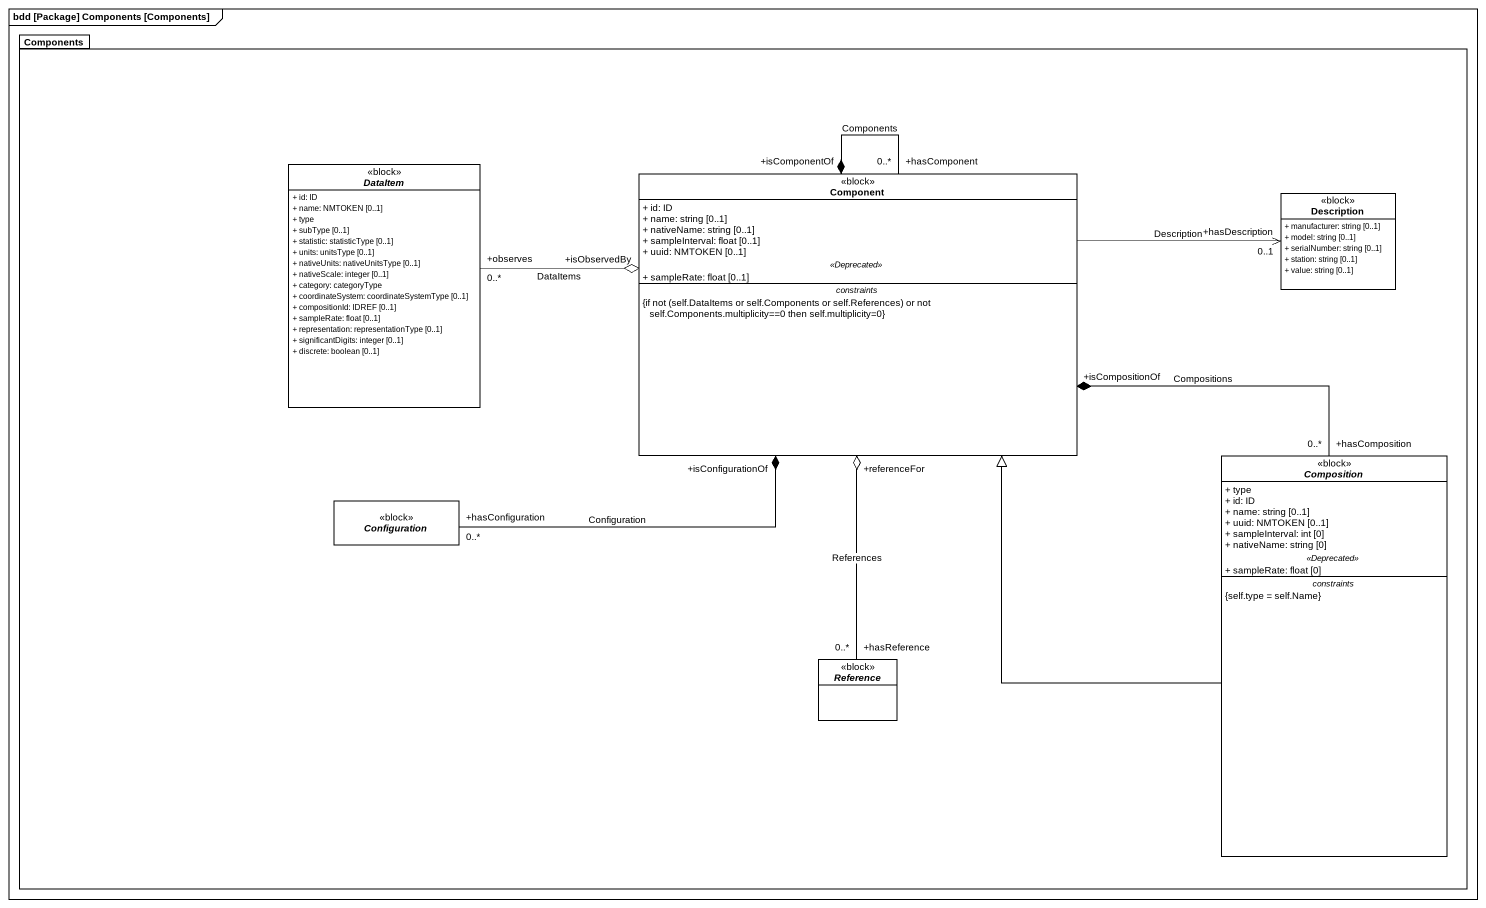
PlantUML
@startuml
mainframe bdd [Package] Components [Components]
hide circle
hide empty members
skinparam classAttributeIconSize 0
package Components {
  abstract class DataItem <<block>> {
    + id: ID
    + name: NMTOKEN [0..1]
    + type
    + subType [0..1]
    + statistic: statisticType [0..1]
    + units: unitsType [0..1]
    + nativeUnits: nativeUnitsType [0..1]
    + nativeScale: integer [0..1]
    + category: categoryType
    + coordinateSystem: coordinateSystemType [0..1]
    + compositionId: IDREF [0..1]
    + sampleRate: float [0..1]
    + representation: representationType [0..1]
    + significantDigits: integer [0..1]
    + discrete: boolean [0..1]
  }
  class "Component" as Component_ <<block>> {
    + id: ID
    + name: string [0..1]
    + nativeName: string [0..1]
    + sampleInterval: float [0..1]
    + uuid: NMTOKEN [0..1]
    .. <<Deprecated>> ..
    + sampleRate: float [0..1]
    -- constraints --
    {field} {if not (self.DataItems or self.Components or self.References) or not self.Components.multiplicity==0 then self.multiplicity=0}
  }
  class Description <<block>> {
    + manufacturer: string [0..1]
    + model: string [0..1]
    + serialNumber: string [0..1]
    + station: string [0..1]
    + value: string [0..1]
  }
  abstract class Composition <<block>> {
    + type
    + id: ID
    + name: string [0..1]
    + uuid: NMTOKEN [0..1]
    + sampleInterval: int [0]
    + nativeName: string [0]
    .. <<Deprecated>> ..
    + sampleRate: float [0]
    -- constraints --
    {self.type = self.Name}
  }
  abstract class Configuration <<block>>
  abstract class Reference <<block>>
}
DataItem "+observes\n0..*" -right-o "+isObservedBy" Component_ : DataItems
Component_ "+hasComponent\n0..*" --* "+isComponentOf" Component_ : Components
Description "+hasDescription\n0..1" <-left- Component_ : Description
Composition -up-|> Component_
Composition "+hasComposition\n0..*" -up-* "+isCompositionOf" Component_ : Compositions
Configuration "+hasConfiguration\n0..*" -right-* "+isConfigurationOf" Component_ : Configuration
Reference "+hasReference\n0..*" -up-o "+referenceFor" Component_ : References
@enduml
